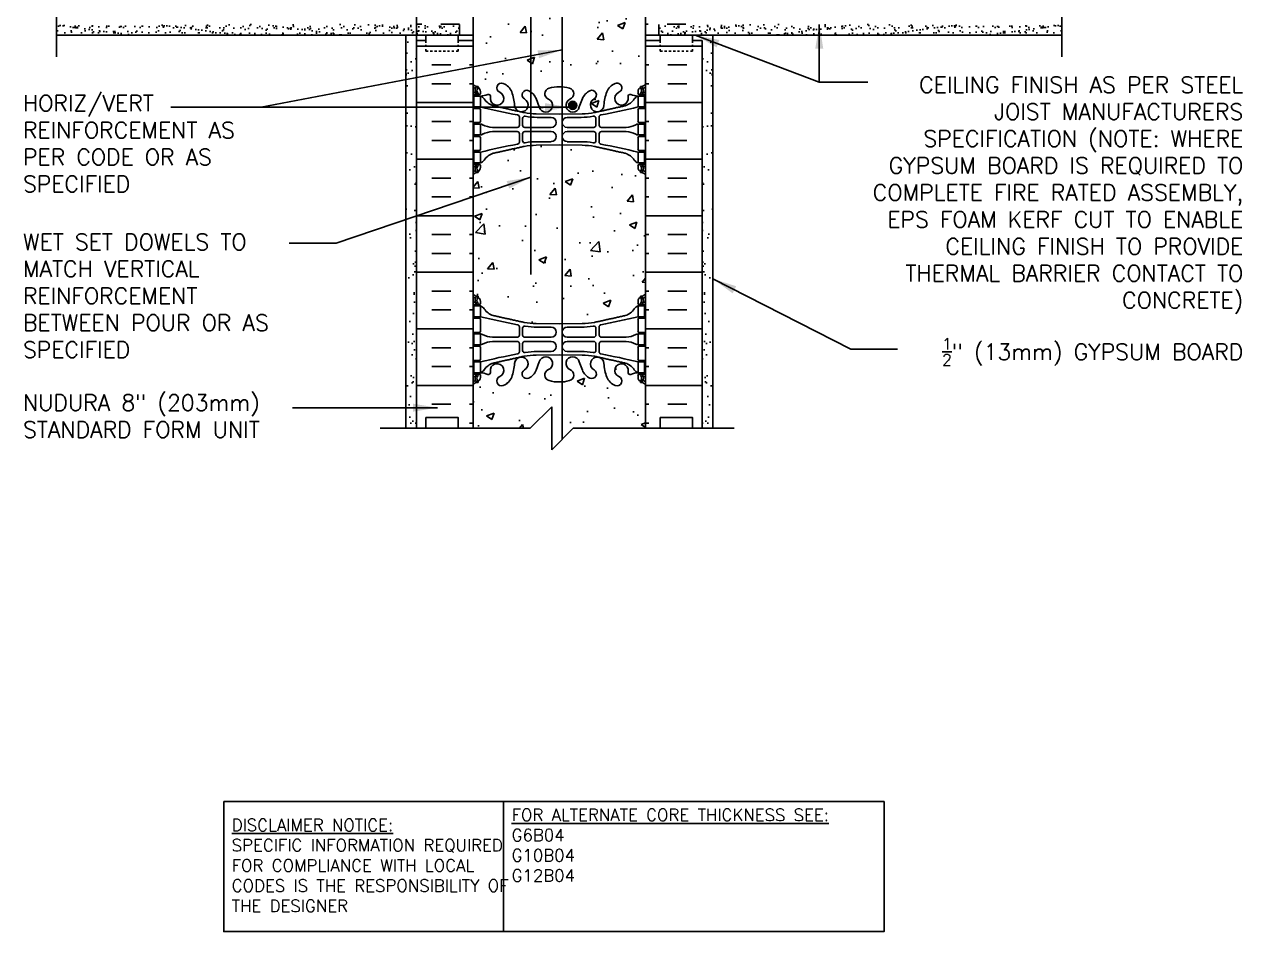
# Model space of a CAD drawing. Header units: inches. Extents: x 155.3 to 211.8, y 120.3 to 199.
# Drawn here: x 155.3 to 211.8, y 120.3 to 162.4 of the extents above; entities that cross this region are included whole.
import ezdxf

# ---------------------------------------------------------------- set-up
doc = ezdxf.new("R2010")
doc.units = ezdxf.units.IN
doc.header["$LTSCALE"] = 0.5
doc.header["$MEASUREMENT"] = 0
doc.linetypes.add('DASHED2', pattern=[0.375, 0.25, -0.125])
for name, color, linetype in [('HATCH', 12, 'Continuous'), ('line25', 2, 'Continuous'), ('LINE3', 3, 'Continuous'), ('LINE50', 5, 'Continuous'), ('LINE9', 9, 'Continuous'), ('TEXT', 4, 'Continuous'), ('Web_Edge', 9, 'Continuous')]:
    doc.layers.add(name, color=color, linetype=linetype)
doc.styles.add('DIM', font='romans.shx', dxfattribs={"width": 0.7})
doc.styles.add('ROMANS', font='romans.shx', dxfattribs={"height": 0.75})
doc.styles.get("Standard").update_dxf_attribs({"font": 'romans.shx', "height": 0.75})
doc.dimstyles.new('ext_12', dxfattribs={"dimscale": 12, "dimtxt": 0.075, "dimasz": 0.09375, "dimexe": 0.09375, "dimexo": 0.0625, "dimgap": 0.0625, "dimtad": 1, "dimdec": 1, "dimzin": 2, "dimdsep": 46, "dimlunit": 4, "dimtxsty": 'DIM', "dimcen": 0.09, "dimdle": 0.09375, "dimclrt": 4, "dimadec": 0, "dimazin": 0, "dimtfac": 1, "dimtdec": 1, "dimtmove": 2, "dimatfit": 3, "dimfxl": 1, "dimfrac": 2, "dimtolj": 1, "dimtzin": 0, "dimarcsym": 0})

msp = doc.modelspace()

# ---------------------------------------------------------------- hatches: boundary and pattern name
at = {"layer": 'HATCH'}
h = msp.add_hatch(dxfattribs=at)
h.set_pattern_fill('AR-CONC', color=256, scale=0.5)
h.set_pattern_definition([(50, (0, 0), (3.5863, -0.31376), [0.375, -4.125]), (355, (0, 0), (-0.693757, 3.76096), [0.3, -3.3]), (100.4514, (0.299, -0.026), (2.892544, 3.4472), [0.3187, -3.50571]), (46.1842, (0, 1), (5.33621, -0.8276), [0.5625, -6.1875]), (96.6356, (0.4447, 0.931), (4.67331, 4.87059), [0.47805, -5.25857]), (351.1842, (0, 1), (4.67331, 4.87059), [0.45, -4.95]), (21, (0.5, 0.75), (2.984535, -2.013094), [0.375, -4.125]), (326, (0.5, 0.75), (1.216577, 3.62575), [0.3, -3.3]), (71.4514, (0.7487, 0.5822), (4.20111, 1.612656), [0.3187, -3.50571]), (37.5, (0, 0), (0.060799, 1.664469), [0, -3.26, 0, -3.35, 0, -3.3125]), (7.5, (0, 0), (1.315348, 1.972059), [0, -1.91, 0, -3.185, 0, -1.2625]), (327.5, (-1.115, 0), (2.669112, -0.1127744), [0, -1.25, 0, -3.9, 0, -5.175]), (317.5, (-1.615, 0), (2.91593, 0.500525), [0, -1.625, 0, -2.59, 0, -3.675])])
h.paths.add_polyline_path([(195.889, 178.83), (196.197, 179.138), (164.036, 179.138), (164.344, 178.83), (164.344, 176.388), (176.117, 176.388, -0.687495), (176.259, 176.374, -0.520567), (176.684, 176.374, -0.520567), (177.069, 176.374, -0.520567), (177.428, 176.374, -0.520567), (177.999, 176.374, -0.520567), (178.371, 176.374, -0.520567), (178.878, 176.374, -0.520567), (179.37, 176.374, -0.520567), (179.848, 176.374, -0.520567), (180.353, 176.374, -0.520567), (180.619, 176.374, -0.520567), (181.086, 176.374, -0.520567), (181.604, 176.374, -0.520567), (181.923, 176.374, -0.360961), (182.489, 176.374, -0.306582), (183.142, 176.374, -0.380387), (183.667, 176.374, -0.391281), (184.115, 176.388), (195.889, 176.388)])
edge = h.paths.add_edge_path()
edge.add_line((163.344, 179.138), (156.784, 179.138))
edge.add_line((156.784, 179.138), (156.784, 177.161))
edge.add_spline(control_points=[(156.784, 177.161), (157.836, 177.724), (159.989, 178.878), (162.209, 177.839), (163.344, 177.308)], knot_values=[0, 0, 0, 0, 3.379125, 6.918479, 6.918479, 6.918479, 6.918479], degree=3, periodic=0)
edge.add_line((163.344, 177.308), (163.344, 179.138))
h.paths.add_polyline_path([(183.617, 175.838), (183.717, 175.838, -0.327813), (183.752, 175.886), (183.752, 175.993), (184.117, 175.993), (184.117, 176.386, 0.39352), (183.667, 176.374, 0.380387), (183.142, 176.374, 0.306582), (182.489, 176.374, 0.360961), (181.923, 176.374, 0.520567), (181.604, 176.374, 0.520567), (181.086, 176.374, 0.520567), (180.619, 176.374, 0.520567), (180.353, 176.374, 0.520567), (179.848, 176.374, 0.520567), (179.37, 176.374, 0.520567), (178.878, 176.374, 0.520567), (178.371, 176.374, 0.520567), (177.999, 176.374, 0.520567), (177.428, 176.374, 0.520567), (177.069, 176.374, 0.520567), (176.684, 176.374, 0.520567), (176.259, 176.374, 0.687495), (176.117, 176.388), (176.117, 175.993), (176.482, 175.993), (176.482, 175.886, -0.327813), (176.517, 175.838), (176.617, 175.838), (176.617, 175.277, 0.390098), (176.892, 174.978), (180.1, 174.794, 0.020761), (180.117, 174.793, 0.020761), (180.133, 174.794), (183.342, 174.978, 0.390098), (183.617, 175.277)])
h.paths.add_polyline_path([(179.917, 174.4), (179.917, 174.435, 0.390098), (179.733, 174.635), (176.942, 174.784, 0.438748), (176.617, 174.485), (176.617, 174.351, 0.438748), (176.942, 174.052), (179.733, 174.201, 0.390098)])
h.paths.add_polyline_path([(183.617, 174.485, 0.438748), (183.292, 174.784), (180.5, 174.635, 0.390098), (180.317, 174.435), (180.317, 174.4, 0.390098), (180.5, 174.201), (183.292, 174.052, 0.438748), (183.617, 174.351)])
h.paths.add_polyline_path([(183.752, 172.093), (184.117, 172.093), (184.117, 172.843), (183.752, 172.843), (183.752, 172.95, -0.327813), (183.717, 172.998), (183.617, 172.998), (183.617, 173.559, 0.390098), (183.342, 173.858), (180.133, 174.041, 0.020761), (180.117, 174.042, 0.020761), (180.1, 174.041), (176.892, 173.858, 0.390098), (176.617, 173.559), (176.617, 172.998), (176.517, 172.998, -0.327813), (176.482, 172.95), (176.482, 172.843), (176.117, 172.843), (176.117, 172.093), (176.482, 172.093), (176.482, 171.309, -0.385423), (176.527, 171.259), (176.527, 171.229), (176.627, 171.229), (176.627, 169.628, -0.380397), (176.92, 169.332, 2.087231), (177.354, 169.557, -1), (177.517, 169.966, -0.21345), (177.909, 169.577, -0.068226), (178.045, 168.949, 1.753171), (178.496, 169.245, -0.940793), (178.699, 169.629, -0.173075), (179.045, 169.262), (179.188, 168.875, 1.612474), (179.62, 169.235, -0.734872), (179.643, 169.746, -0.068475), (180.117, 169.808, -0.068475), (180.591, 169.746, -0.734872), (180.614, 169.235, 1.612474), (181.046, 168.875), (181.188, 169.262, -0.173075), (181.534, 169.629, -0.940793), (181.738, 169.245, 1.753171), (182.189, 168.949, -0.068226), (182.324, 169.577, -0.21345), (182.716, 169.966, -1), (182.88, 169.557, 2.087231), (183.314, 169.332, -0.380392), (183.607, 169.628), (183.607, 171.229), (183.707, 171.229), (183.707, 171.259, -0.385423), (183.752, 171.309)])
h.paths.add_polyline_path([(180.04, 168.072, 0.225652), (179.665, 168.447), (177.002, 168.447, 0.225652), (176.627, 168.072), (176.627, 167.231, 0.225652), (177.002, 166.856), (179.665, 166.856, 0.225652), (180.04, 167.231)])
h.paths.add_polyline_path([(179.665, 166.665), (177.002, 166.665, 0.225652), (176.627, 166.29), (176.627, 165.45, 0.225652), (177.002, 165.075), (179.665, 165.075, 0.225652), (180.04, 165.45), (180.04, 166.29, 0.225652)])
h.paths.add_polyline_path([(183.607, 166.29, 0.225652), (183.232, 166.665), (180.568, 166.665, 0.225652), (180.193, 166.29), (180.193, 165.45, 0.225652), (180.568, 165.075), (183.232, 165.075, 0.225652), (183.607, 165.45)])
h.paths.add_polyline_path([(184.117, 162.958), (183.487, 162.958), (183.487, 163.07), (183.607, 163.27), (183.607, 164.739, 0.268138), (183.446, 164.887), (176.788, 164.887, 0.268156), (176.627, 164.739), (176.627, 163.27), (176.747, 163.07), (176.747, 162.958), (176.117, 162.958), (176.117, 161.638), (176.117, 159.603, 0.088416), (176.263, 159.506), (176.353, 159.506), (176.353, 159.464, -0.249069), (176.463, 159.257), (176.463, 159.19, -0.414214), (176.4, 159.127), (176.353, 159.127), (176.353, 159.057), (176.458, 159.057, 0.085348), (176.787, 159.133, -0.669601), (176.92, 159.012, 2.087231), (177.354, 159.237, -1), (177.517, 159.646, -0.21345), (177.909, 159.257, -0.069923), (178.046, 158.613, 1.629604), (178.517, 158.914, -1.059167), (178.723, 159.296, -0.16372), (179.045, 158.942), (179.188, 158.555, 1.612474), (179.62, 158.915, -0.734872), (179.643, 159.426, -0.068475), (180.117, 159.488, -0.068475), (180.591, 159.426, -0.734872), (180.614, 158.915, 1.612474), (181.046, 158.555), (181.188, 158.942, -0.16372), (181.51, 159.296, -1.059167), (181.716, 158.914, 1.629604), (182.187, 158.613, -0.069923), (182.324, 159.257, -0.21345), (182.716, 159.646, -1), (182.88, 159.237, 2.087231), (183.314, 159.012, -0.669601), (183.446, 159.133, 0.085348), (183.776, 159.057), (183.881, 159.057), (183.881, 159.127), (183.833, 159.127, -0.414214), (183.771, 159.19), (183.771, 159.257, -0.249069), (183.881, 159.464), (183.881, 159.506), (183.971, 159.506, 0.088416), (184.117, 159.603), (184.117, 161.638)])
h.paths.add_polyline_path([(184.117, 145.672, 0.088416), (183.971, 145.77), (183.881, 145.77), (183.881, 145.811, -0.249069), (183.771, 146.018), (183.771, 146.086, -0.414214), (183.833, 146.148), (183.881, 146.148), (183.881, 146.218), (183.776, 146.218, 0.087457), (183.439, 146.14, -0.638777), (183.314, 146.263, 2.087231), (182.88, 146.038, -1), (182.716, 145.63, -0.21345), (182.324, 146.019, -0.068226), (182.189, 146.647, 1.753171), (181.738, 146.35, -0.940793), (181.534, 145.967, -0.173075), (181.188, 146.334), (181.046, 146.72, 1.612474), (180.614, 146.361, -0.734872), (180.591, 145.85, -0.068475), (180.117, 145.788, -0.068475), (179.643, 145.85, -0.734872), (179.62, 146.361, 1.612474), (179.188, 146.72), (179.045, 146.334, -0.173075), (178.699, 145.967, -0.940793), (178.496, 146.35, 1.753171), (178.045, 146.647, -0.068226), (177.909, 146.019, -0.21345), (177.517, 145.63, -1), (177.354, 146.038, 2.087231), (176.92, 146.263, -0.638777), (176.795, 146.14, 0.087457), (176.458, 146.218), (176.353, 146.218), (176.353, 146.148), (176.4, 146.148, -0.414214), (176.463, 146.086), (176.463, 146.018, -0.249069), (176.353, 145.811), (176.353, 145.77), (176.263, 145.77, 0.088416), (176.117, 145.672), (176.117, 143.638), (178.766, 143.638), (179.766, 144.638), (179.766, 143.638), (179.766, 142.638), (180.766, 143.638), (184.117, 143.638)])
edge = h.paths.add_edge_path()
edge.add_line((203.449, 179.138), (196.889, 179.138))
edge.add_line((196.889, 179.138), (196.889, 177.308))
edge.add_spline(control_points=[(196.889, 177.308), (198.025, 177.839), (200.244, 178.878), (202.398, 177.724), (203.449, 177.161)], knot_values=[0, 0, 0, 0, 3.539354, 6.918479, 6.918479, 6.918479, 6.918479], degree=3, periodic=0)
edge.add_line((203.449, 177.161), (203.449, 179.138))
h = msp.add_hatch(dxfattribs=at)
h.set_pattern_fill('INSUL', color=256, scale=7, style=0)
h.set_pattern_definition([(0, (185.1158, 172.0275), (0, 2.625), []), (0, (185.1158, 172.9025), (0, 2.625), [0.875, -0.875]), (0, (185.1158, 173.7775), (0, 2.625), [0.875, -0.875])])
h.paths.add_polyline_path([(186.742, 176.388), (184.117, 176.388), (184.117, 162.388), (186.742, 162.388)])
h.paths.add_polyline_path([(176.117, 176.388), (173.492, 176.388), (173.492, 161.638), (173.929, 161.638), (173.929, 162.138), (175.429, 162.138), (175.429, 161.638), (176.117, 161.638)])
h = msp.add_hatch(dxfattribs=at)
h.set_pattern_fill('AR-SAND', color=256, scale=0.25, style=0)
h.set_pattern_definition([(142.5, (237.8137, 68.8309), (0.0157483, 0.481706), [0, -0.38, 0, -0.425, 0, -0.40625]), (172.5, (237.8137, 68.8309), (-0.4424442, 0.7055365), [0, -0.205, 0, -0.3425, 0, -0.13125]), (212.5, (238.1212, 68.8309), (-0.7785355, 0.0014148), [0, -0.125, 0, -0.45, 0, -0.5875]), (222.5, (238.1212, 68.8309), (-0.7515317, 0.219419), [0, -0.0625, 0, -0.295, 0, -0.3375])])
h.paths.add_polyline_path([(156.784, 161.888), (156.784, 162.388), (175.492, 162.388), (175.492, 161.888)])
h = msp.add_hatch(dxfattribs=at)
h.set_pattern_fill('AR-SAND', color=256, scale=0.25, style=0)
h.set_pattern_definition([(37.5, (122.4198, 68.8309), (-0.0157483, 0.481706), [0, -0.38, 0, -0.425, 0, -0.40625]), (7.5, (122.4198, 68.8309), (0.4424442, 0.7055365), [0, -0.205, 0, -0.3425, 0, -0.13125]), (327.5, (122.1123, 68.8309), (0.7785355, 0.0014148), [0, -0.125, 0, -0.45, 0, -0.5875]), (317.5, (122.1123, 68.8309), (0.7515317, 0.219419), [0, -0.0625, 0, -0.295, 0, -0.3375])])
h.paths.add_polyline_path([(203.449, 161.888), (203.449, 162.388), (184.742, 162.388), (184.742, 161.888)])
h = msp.add_hatch(dxfattribs=at)
h.set_pattern_fill('AR-SAND', color=256, scale=0.5, style=0)
h.set_pattern_definition([(142.5, (292.60115, -18.5853), (0.0314967, 0.963412), [0, -0.76, 0, -0.85, 0, -0.8125]), (172.5, (292.6011, -18.5853), (-0.884888, 1.411073), [0, -0.41, 0, -0.685, 0, -0.2625]), (212.5, (293.21615, -18.5853), (-1.557071, 0.0028295), [0, -0.25, 0, -0.9, 0, -1.175]), (222.5, (293.2161, -18.5853), (-1.503063, 0.438838), [0, -0.125, 0, -0.59, 0, -0.675])])
h.paths.add_polyline_path([(173.492, 159.103), (172.992, 158.154), (172.992, 161.888), (173.492, 161.888)])
h.paths.add_polyline_path([(173.492, 143.638), (172.992, 143.638), (172.992, 158.154), (173.492, 159.103)])
h = msp.add_hatch(dxfattribs=at)
h.set_pattern_fill('INSUL', color=256, scale=7, style=0)
h.set_pattern_definition([(0, (-2750.0448, -253.3717), (0, 2.625), []), (0, (-2750.0448, -252.4967), (0, 2.625), [0.875, -0.875]), (0, (-2750.0448, -251.6217), (0, 2.625), [0.875, -0.875])])
h.paths.add_polyline_path([(175.429, 144.138), (175.429, 143.638), (176.117, 143.638), (176.117, 161.638), (175.429, 161.638), (175.429, 162.138), (173.929, 162.138), (173.929, 161.638), (173.492, 161.638), (173.492, 143.638), (173.929, 143.638), (173.929, 144.138)])
h = msp.add_hatch(dxfattribs=at)
h.set_pattern_fill('INSUL', color=256, scale=7, style=0)
h.set_pattern_definition([(180, (3110.2783, -253.3717), (0, 2.625), []), (180, (3110.2783, -252.4967), (0, 2.625), [0.875, -0.875]), (180, (3110.2783, -251.6217), (0, 2.625), [0.875, -0.875])])
h.paths.add_polyline_path([(184.804, 143.638), (184.804, 144.138), (186.304, 144.138), (186.304, 143.638), (186.742, 143.638), (186.742, 161.638), (186.304, 161.638), (186.304, 162.138), (184.804, 162.138), (184.804, 161.638), (184.117, 161.638), (184.117, 143.638)])
h = msp.add_hatch(dxfattribs=at)
h.set_pattern_fill('AR-SAND', color=256, scale=0.5, style=0)
h.set_pattern_definition([(37.5, (67.63234, -18.5853), (-0.0314967, 0.963412), [0, -0.76, 0, -0.85, 0, -0.8125]), (7.5, (67.6323, -18.5853), (0.884888, 1.411073), [0, -0.41, 0, -0.685, 0, -0.2625]), (327.5, (67.01734, -18.5853), (1.557071, 0.0028295), [0, -0.25, 0, -0.9, 0, -1.175]), (317.5, (67.0173, -18.5853), (1.503063, 0.438838), [0, -0.125, 0, -0.59, 0, -0.675])])
h.paths.add_polyline_path([(186.742, 159.103), (187.242, 158.154), (187.242, 161.888), (186.742, 161.888)])
h.paths.add_polyline_path([(186.742, 143.638), (187.242, 143.638), (187.242, 158.154), (186.742, 159.103)])
h = msp.add_hatch(dxfattribs=at)
h.set_pattern_fill('AR-CONC', color=256, scale=0.5)
edge = h.paths.add_edge_path()
edge.add_arc((183.771, 155.05), 0.5, 46.2109, 66.4218)
edge.add_line((183.971, 155.508), (183.881, 155.508))
edge.add_line((183.881, 155.508), (183.881, 155.55))
edge.add_arc((184.021, 155.757), 0.25, 180, 235.9442, ccw=False)
edge.add_line((183.771, 155.757), (183.771, 155.825))
edge.add_arc((183.833, 155.825), 0.0625, 90, 180, ccw=False)
edge.add_line((183.833, 155.887), (183.881, 155.887))
edge.add_line((183.881, 155.887), (183.881, 155.957))
edge.add_line((183.881, 155.957), (183.776, 155.957))
edge.add_arc((183.898, 156.3), 0.364, 214.9775, 250.3387, ccw=False)
edge.add_arc((182.975, 155.689), 0.743, 32.7919, 73.8107)
edge.add_spline(control_points=[(183.182, 156.403), (181.745, 156.723)], knot_values=[0, 0, 1, 1], degree=1, periodic=0)
edge.add_arc((181.189, 153.791), 2.984, 79.2546, 90.0995)
edge.add_line((181.183, 156.775), (180.117, 156.791))
edge.add_line((180.117, 156.791), (179.05, 156.775))
edge.add_arc((179.045, 153.791), 2.984, 89.9005, 100.7454)
edge.add_spline(control_points=[(178.489, 156.723), (177.051, 156.403)], knot_values=[0, 0, 1, 1], degree=1, periodic=0)
edge.add_arc((177.258, 155.689), 0.743, 106.1893, 147.2081)
edge.add_arc((176.335, 156.3), 0.364, 289.6613, 325.0225, ccw=False)
edge.add_line((176.458, 155.957), (176.353, 155.957))
edge.add_line((176.353, 155.957), (176.353, 155.887))
edge.add_line((176.353, 155.887), (176.4, 155.887))
edge.add_arc((176.4, 155.825), 0.0625, 0, 90, ccw=False)
edge.add_line((176.463, 155.825), (176.463, 155.757))
edge.add_arc((176.213, 155.757), 0.25, 304.0558, 360, ccw=False)
edge.add_line((176.353, 155.55), (176.353, 155.508))
edge.add_line((176.353, 155.508), (176.263, 155.508))
edge.add_arc((176.463, 155.05), 0.5, 113.5782, 133.7891)
edge.add_line((176.117, 155.411), (176.117, 149.865))
edge.add_arc((176.463, 150.225), 0.5, 226.2109, 246.4218)
edge.add_line((176.263, 149.767), (176.353, 149.767))
edge.add_line((176.353, 149.767), (176.353, 149.725))
edge.add_arc((176.213, 149.518), 0.25, 0, 55.9442, ccw=False)
edge.add_line((176.463, 149.518), (176.463, 149.451))
edge.add_arc((176.4, 149.451), 0.0625, -90, 0, ccw=False)
edge.add_line((176.4, 149.388), (176.353, 149.388))
edge.add_line((176.353, 149.388), (176.353, 149.318))
edge.add_line((176.353, 149.318), (176.458, 149.318))
edge.add_arc((176.335, 148.976), 0.364, 34.9775, 70.3387, ccw=False)
edge.add_arc((177.258, 149.587), 0.743, 212.7919, 253.8107)
edge.add_spline(control_points=[(177.051, 148.873), (178.489, 148.553)], knot_values=[0, 0, 1, 1], degree=1, periodic=0)
edge.add_arc((179.045, 151.484), 2.984, 259.2546, 270.0995)
edge.add_line((179.05, 148.5), (180.117, 148.484))
edge.add_line((180.117, 148.484), (181.183, 148.5))
edge.add_arc((181.189, 151.484), 2.984, 269.9005, 280.7454)
edge.add_spline(control_points=[(181.745, 148.553), (183.182, 148.873)], knot_values=[0, 0, 1, 1], degree=1, periodic=0)
edge.add_arc((182.975, 149.587), 0.743, 286.1893, 327.2081)
edge.add_arc((183.898, 148.976), 0.364, 109.6613, 145.0225, ccw=False)
edge.add_line((183.776, 149.318), (183.881, 149.318))
edge.add_line((183.881, 149.318), (183.881, 149.388))
edge.add_line((183.881, 149.388), (183.833, 149.388))
edge.add_arc((183.833, 149.451), 0.0625, 180, 270, ccw=False)
edge.add_line((183.771, 149.451), (183.771, 149.518))
edge.add_arc((184.021, 149.518), 0.25, 124.0558, 180, ccw=False)
edge.add_line((183.881, 149.725), (183.881, 149.767))
edge.add_line((183.881, 149.767), (183.971, 149.767))
edge.add_arc((183.771, 150.225), 0.5, 293.5782, 313.7891)
edge.add_line((184.117, 149.865), (184.117, 155.411))
at = {"layer": 'LINE3'}
h = msp.add_hatch(color=256, dxfattribs=at)
h.paths.add_polyline_path([(180.925, 158.662, 0.831395), (180.556, 158.662)])
h.paths.add_polyline_path([(180.928, 158.628, 0.045935), (180.925, 158.662), (180.556, 158.662, 0.045935), (180.553, 158.628, 1)])

# ---------------------------------------------------------------- linework, layer by layer
at = {"layer": 'line25'}
for p, q in [((176.117, 176.388), (176.117, 161.638)), ((184.117, 176.388), (184.117, 161.638)), ((175.492, 161.888), (175.492, 162.388)), ((184.742, 161.888), (184.742, 162.388)), ((176.117, 161.638), (176.117, 143.638)), ((184.117, 161.638), (184.117, 143.638))]:
    msp.add_line(p, q, dxfattribs=at)
at = {"layer": 'LINE3'}
for p, q in [((178.8, 177.638), (178.8, 150.778)), ((180.246, 174.97), (180.246, 143.117))]:
    msp.add_line(p, q, dxfattribs=at)
msp.add_circle((180.741, 158.628), 0.188, dxfattribs=at)
at = {"layer": 'LINE50'}
for p, q in [((173.492, 161.638), (173.492, 176.388)), ((173.929, 161.888), (173.929, 161.638)), ((175.429, 161.638), (175.429, 161.888)), ((184.804, 161.638), (184.804, 161.888)), ((186.304, 161.888), (186.304, 161.638)), ((173.492, 143.638), (173.492, 161.638)), ((173.929, 161.638), (173.492, 161.638)), ((176.117, 161.638), (175.429, 161.638)), ((184.117, 161.638), (184.804, 161.638)), ((186.304, 161.638), (186.742, 161.638)), ((186.742, 143.638), (186.742, 161.638))]:
    msp.add_line(p, q, dxfattribs=at)
for points in [[(173.492, 143.638), (173.929, 143.638), (173.929, 144.138), (175.429, 144.138), (175.429, 143.638), (176.117, 143.638)], [(176.117, 143.638), (175.429, 143.638), (175.429, 144.138), (173.929, 144.138), (173.929, 143.638), (173.492, 143.638)], [(186.742, 143.638), (186.304, 143.638), (186.304, 144.138), (184.804, 144.138), (184.804, 143.638), (184.117, 143.638)], [(184.117, 143.638), (184.804, 143.638), (184.804, 144.138), (186.304, 144.138), (186.304, 143.638), (186.742, 143.638)]]:
    msp.add_lwpolyline(points, dxfattribs=at)
at = {"layer": 'LINE9'}
for p, q in [((156.784, 171.973), (156.784, 160.888)), ((203.449, 171.973), (203.449, 160.888)), ((156.784, 161.888), (176.117, 161.888)), ((172.992, 143.638), (172.992, 161.888)), ((203.449, 161.888), (184.117, 161.888)), ((187.242, 143.638), (187.242, 161.888)), ((179.766, 144.638), (178.766, 143.638)), ((179.766, 143.638), (179.766, 144.638)), ((171.802, 143.638), (178.766, 143.638)), ((179.766, 143.638), (179.766, 142.638)), ((179.766, 142.638), (180.766, 143.638)), ((180.766, 143.638), (188.236, 143.638))]:
    msp.add_line(p, q, dxfattribs=at)
at = {"layer": 'LINE9', "linetype": 'DASHED2', "ltscale": 0.15}
for points in [[(175.429, 161.638), (175.429, 161.638), (175.429, 161.138), (173.929, 161.138), (173.929, 161.638), (173.929, 161.638)], [(175.429, 161.638), (175.429, 161.638), (175.429, 161.138), (173.929, 161.138), (173.929, 161.638), (173.929, 161.638)], [(184.804, 161.638), (184.804, 161.638), (184.804, 161.138), (186.304, 161.138), (186.304, 161.638), (186.304, 161.638)], [(184.804, 161.638), (184.804, 161.638), (184.804, 161.138), (186.304, 161.138), (186.304, 161.638), (186.304, 161.638)]]:
    msp.add_lwpolyline(points, dxfattribs=at)
at = {"layer": 'TEXT'}
msp.add_lwpolyline([(164.546, 126.314), (177.529, 126.314), (177.529, 120.276), (164.546, 120.276)], close=True, dxfattribs=at)
msp.add_lwpolyline([(177.529, 126.314), (195.19, 126.314), (195.19, 120.276), (177.529, 120.276)], dxfattribs=at)
at = {"layer": 'Web_Edge'}
for p, q in [((176.263, 159.506), (176.353, 159.506)), ((176.353, 159.506), (176.353, 159.464)), ((183.971, 159.506), (183.881, 159.506)), ((183.881, 159.506), (183.881, 159.464)), ((176.117, 159.227), (176.195, 159.227)), ((176.117, 159.127), (176.4, 159.127)), ((176.263, 159.127), (176.263, 159.057)), ((176.353, 159.127), (176.353, 159.057)), ((176.463, 159.257), (176.463, 159.19)), ((179.188, 158.555), (179.045, 158.942)), ((181.046, 158.555), (181.188, 158.942)), ((183.771, 159.257), (183.771, 159.19)), ((184.117, 159.127), (183.833, 159.127)), ((183.881, 159.127), (183.881, 159.057)), ((183.971, 159.127), (183.971, 159.057)), ((184.117, 159.227), (184.039, 159.227)), ((176.117, 158.487), (176.4, 158.487)), ((176.263, 158.557), (176.263, 158.487)), ((176.353, 158.557), (176.353, 158.487)), ((176.463, 158.425), (176.463, 157.89)), ((183.771, 158.425), (183.771, 157.89)), ((184.117, 158.487), (183.833, 158.487)), ((183.881, 158.557), (183.881, 158.487)), ((183.971, 158.557), (183.971, 158.487)), ((176.117, 157.827), (176.4, 157.827)), ((176.263, 157.827), (176.263, 157.757)), ((176.353, 157.827), (176.353, 157.757)), ((178.265, 158.087), (178.265, 157.703)), ((178.417, 158.025), (178.417, 157.703)), ((179.05, 158.239), (180.117, 158.223)), ((179.097, 158.071), (179.744, 158.071)), ((181.183, 158.239), (180.117, 158.223)), ((181.136, 158.071), (180.489, 158.071)), ((181.816, 158.025), (181.816, 157.703)), ((181.969, 158.087), (181.969, 157.703)), ((184.117, 157.827), (183.833, 157.827)), ((183.881, 157.827), (183.881, 157.757)), ((183.971, 157.827), (183.971, 157.757)), ((176.263, 157.187), (176.263, 157.257)), ((176.353, 157.187), (176.353, 157.257)), ((177.01, 157.602), (178.165, 157.603)), ((177.01, 157.413), (178.165, 157.412)), ((178.265, 156.927), (178.265, 157.312)), ((178.417, 156.989), (178.417, 157.312)), ((178.517, 157.603), (179.744, 157.603)), ((178.517, 157.412), (179.744, 157.412)), ((181.716, 157.603), (180.489, 157.603)), ((181.716, 157.412), (180.489, 157.412)), ((181.816, 156.989), (181.816, 157.312)), ((181.969, 156.927), (181.969, 157.312)), ((183.223, 157.602), (182.069, 157.603)), ((183.223, 157.413), (182.069, 157.412)), ((183.881, 157.187), (183.881, 157.257)), ((183.971, 157.187), (183.971, 157.257)), ((176.117, 157.187), (176.4, 157.187)), ((176.463, 156.59), (176.463, 157.125)), ((179.05, 156.775), (180.117, 156.791)), ((179.097, 156.943), (179.744, 156.943)), ((181.183, 156.775), (180.117, 156.791)), ((181.136, 156.943), (180.489, 156.943)), ((183.771, 156.59), (183.771, 157.125)), ((184.117, 157.187), (183.833, 157.187)), ((176.117, 156.527), (176.4, 156.527)), ((176.263, 156.457), (176.263, 156.527)), ((176.353, 156.457), (176.353, 156.527)), ((184.117, 156.527), (183.833, 156.527)), ((183.881, 156.457), (183.881, 156.527)), ((183.971, 156.457), (183.971, 156.527)), ((176.117, 155.887), (176.4, 155.887)), ((176.117, 155.787), (176.195, 155.787)), ((176.263, 155.887), (176.263, 155.957)), ((176.263, 155.508), (176.353, 155.508)), ((176.353, 155.887), (176.353, 155.957)), ((176.353, 155.508), (176.353, 155.55)), ((176.463, 155.757), (176.463, 155.825)), ((183.771, 155.757), (183.771, 155.825)), ((184.117, 155.887), (183.833, 155.887)), ((183.881, 155.887), (183.881, 155.957)), ((183.881, 155.508), (183.881, 155.55)), ((183.971, 155.508), (183.881, 155.508)), ((183.971, 155.887), (183.971, 155.957)), ((184.117, 155.787), (184.039, 155.787)), ((176.117, 149.488), (176.195, 149.488)), ((176.117, 149.388), (176.4, 149.388)), ((176.263, 149.767), (176.353, 149.767)), ((176.263, 149.388), (176.263, 149.318)), ((176.353, 149.767), (176.353, 149.725)), ((176.353, 149.388), (176.353, 149.318)), ((176.463, 149.518), (176.463, 149.451)), ((183.771, 149.518), (183.771, 149.451)), ((184.117, 149.388), (183.833, 149.388)), ((183.971, 149.767), (183.881, 149.767)), ((183.881, 149.767), (183.881, 149.725)), ((183.881, 149.388), (183.881, 149.318)), ((183.971, 149.388), (183.971, 149.318)), ((184.117, 149.488), (184.039, 149.488)), ((176.117, 148.748), (176.4, 148.748)), ((176.263, 148.818), (176.263, 148.748)), ((176.353, 148.818), (176.353, 148.748)), ((184.117, 148.748), (183.833, 148.748)), ((183.881, 148.818), (183.881, 148.748)), ((183.971, 148.818), (183.971, 148.748)), ((176.463, 148.686), (176.463, 148.151)), ((178.265, 148.348), (178.265, 147.964)), ((178.417, 148.286), (178.417, 147.964)), ((179.05, 148.5), (180.117, 148.484)), ((179.097, 148.332), (179.744, 148.332)), ((181.183, 148.5), (180.117, 148.484)), ((181.136, 148.332), (180.489, 148.332)), ((181.816, 148.286), (181.816, 147.964)), ((181.969, 148.348), (181.969, 147.964)), ((183.771, 148.686), (183.771, 148.151)), ((176.117, 148.088), (176.4, 148.088)), ((176.263, 148.088), (176.263, 148.018)), ((176.353, 148.088), (176.353, 148.018)), ((177.01, 147.863), (178.165, 147.864)), ((177.01, 147.674), (178.165, 147.673)), ((178.517, 147.864), (179.744, 147.864)), ((178.517, 147.673), (179.744, 147.673)), ((181.716, 147.864), (180.489, 147.864)), ((181.716, 147.673), (180.489, 147.673)), ((183.223, 147.863), (182.069, 147.864)), ((183.223, 147.674), (182.069, 147.673)), ((184.117, 148.088), (183.833, 148.088)), ((183.881, 148.088), (183.881, 148.018)), ((183.971, 148.088), (183.971, 148.018)), ((176.117, 147.448), (176.4, 147.448)), ((176.263, 147.448), (176.263, 147.518)), ((176.353, 147.448), (176.353, 147.518)), ((176.463, 146.851), (176.463, 147.386)), ((178.265, 147.188), (178.265, 147.573)), ((178.417, 147.25), (178.417, 147.573)), ((179.05, 147.037), (180.117, 147.052)), ((179.097, 147.204), (179.744, 147.204)), ((181.183, 147.037), (180.117, 147.052)), ((181.136, 147.204), (180.489, 147.204)), ((181.816, 147.25), (181.816, 147.573)), ((181.969, 147.188), (181.969, 147.573)), ((183.771, 146.851), (183.771, 147.386)), ((184.117, 147.448), (183.833, 147.448)), ((183.881, 147.448), (183.881, 147.518)), ((183.971, 147.448), (183.971, 147.518)), ((176.117, 146.788), (176.4, 146.788)), ((176.263, 146.718), (176.263, 146.788)), ((176.353, 146.718), (176.353, 146.788)), ((179.188, 146.72), (179.045, 146.334)), ((181.046, 146.72), (181.188, 146.334)), ((184.117, 146.788), (183.833, 146.788)), ((183.881, 146.718), (183.881, 146.788)), ((183.971, 146.718), (183.971, 146.788)), ((176.117, 146.148), (176.4, 146.148)), ((176.117, 146.048), (176.195, 146.048)), ((176.263, 146.148), (176.263, 146.218)), ((176.353, 146.148), (176.353, 146.218)), ((176.463, 146.018), (176.463, 146.086)), ((183.771, 146.018), (183.771, 146.086)), ((184.117, 146.148), (183.833, 146.148)), ((183.881, 146.148), (183.881, 146.218)), ((183.971, 146.148), (183.971, 146.218)), ((184.117, 146.048), (184.039, 146.048)), ((176.263, 145.77), (176.353, 145.77)), ((176.353, 145.77), (176.353, 145.811)), ((183.881, 145.77), (183.881, 145.811)), ((183.971, 145.77), (183.881, 145.77))]:
    msp.add_line(p, q, dxfattribs=at)
for points in [[(176.158, 158.557), (176.458, 158.557), (176.458, 159.057), (176.158, 159.057)], [(184.076, 158.557), (183.776, 158.557), (183.776, 159.057), (184.076, 159.057)], [(176.158, 156.457), (176.458, 156.457), (176.458, 155.957), (176.158, 155.957)], [(184.076, 156.457), (183.776, 156.457), (183.776, 155.957), (184.076, 155.957)], [(176.158, 148.818), (176.458, 148.818), (176.458, 149.318), (176.158, 149.318)], [(184.076, 148.818), (183.776, 148.818), (183.776, 149.318), (184.076, 149.318)], [(176.158, 146.718), (176.458, 146.718), (176.458, 146.218), (176.158, 146.218)], [(184.076, 146.718), (183.776, 146.718), (183.776, 146.218), (184.076, 146.218)]]:
    msp.add_lwpolyline(points, close=True, dxfattribs=at)
for points in [[(176.458, 157.507), (176.458, 157.757), (176.158, 157.757), (176.158, 157.507)], [(183.776, 157.507), (183.776, 157.757), (184.076, 157.757), (184.076, 157.507)], [(176.458, 157.507), (176.458, 157.257), (176.158, 157.257), (176.158, 157.507)], [(183.776, 157.507), (183.776, 157.257), (184.076, 157.257), (184.076, 157.507)], [(176.458, 147.768), (176.458, 148.018), (176.158, 148.018), (176.158, 147.768)], [(176.458, 147.768), (176.458, 147.518), (176.158, 147.518), (176.158, 147.768)], [(183.776, 147.768), (183.776, 148.018), (184.076, 148.018), (184.076, 147.768)], [(183.776, 147.768), (183.776, 147.518), (184.076, 147.518), (184.076, 147.768)]]:
    msp.add_lwpolyline(points, dxfattribs=at)
for centre, radius, start, end in [((176.463, 159.964), 0.5, 226.2109, 250.5288), ((176.463, 159.964), 0.6, 234.7832, 245.0748), ((176.456, 159.312), 0.25, 140.1145, 222.4609), ((176.299, 159.443), 0.045, 321.448, 139.1879), ((176.213, 159.257), 0.25, 0, 70.5288), ((177.435, 159.442), 0.22, 68.1963, 248.1963), ((177.278, 159.013), 0.677, 21.1239, 69.3197), ((180.105, 157.734), 1.754, 89.6229, 105.2918), ((180.128, 157.734), 1.754, 74.7082, 90.3771), ((182.955, 159.013), 0.677, 110.6803, 158.8761), ((182.798, 159.442), 0.22, 291.8037, 111.8037), ((184.021, 159.257), 0.25, 109.4712, 180), ((183.935, 159.443), 0.045, 40.8121, 218.552), ((183.771, 159.964), 0.5, 289.4712, 313.7891), ((183.777, 159.312), 0.25, 317.5391, 39.8855), ((183.771, 159.964), 0.6, 294.9252, 305.2168), ((176.195, 159.247), 0.0196, 269.4032, 15.4901), ((176.201, 159.401), 0.021, 343.464, 63.9957), ((176.305, 159.173), 0.045, 222.4609, 42.4609), ((176.456, 159.312), 0.16, 140.0001, 222.4609), ((176.4, 159.19), 0.0625, 270, 0), ((176.403, 160.053), 0.997, 273.1538, 293.1467), ((176.335, 158.715), 0.364, 34.9775, 70.3387), ((177.258, 159.326), 0.743, 212.7919, 253.8107), ((176.829, 159.045), 0.0968, 340.1551, 110.4331), ((177.227, 158.95), 0.314, 168.5886, 66.1916), ((175.687, 158.448), 2.365, 4.3895, 20.0015), ((178.358, 158.644), 0.314, 182.7357, 63.9348), ((178.609, 159.111), 0.217, 65.5264, 238.537), ((178.359, 158.641), 0.75, 23.6938, 62.9705), ((179.493, 158.628), 0.314, 193.4146, 66.1916), ((179.711, 159.167), 0.268, 104.7892, 250.0338), ((180.741, 158.628), 0.314, 113.8084, 346.5854), ((180.522, 159.167), 0.268, 289.9662, 75.2108), ((181.875, 158.641), 0.75, 117.0295, 156.3062), ((181.624, 159.111), 0.217, 301.463, 114.4736), ((181.875, 158.644), 0.314, 116.0652, 357.2643), ((184.546, 158.448), 2.365, 159.9985, 175.6105), ((183.006, 158.95), 0.314, 113.8084, 11.4114), ((182.975, 159.326), 0.743, 286.1893, 327.2081), ((183.405, 159.045), 0.0968, 69.5669, 199.8449), ((183.831, 160.053), 0.997, 246.8533, 266.8462), ((183.898, 158.715), 0.364, 109.6613, 145.0225), ((183.833, 159.19), 0.0625, 180, 270), ((183.928, 159.173), 0.045, 137.5391, 317.5391), ((183.777, 159.312), 0.16, 317.5391, 39.9999), ((184.033, 159.401), 0.021, 116.0043, 196.536), ((184.039, 159.247), 0.0196, 164.5099, 270.5968), ((176.4, 158.425), 0.0625, 0, 90), ((183.266, 185.978), 28.253, 256.0552, 259.6343), ((176.967, 185.978), 28.253, 280.3657, 283.9448), ((183.833, 158.425), 0.0625, 90, 180), ((176.4, 157.89), 0.0625, 270, 0), ((176.454, 157.539), 0.219, 60.4937, 88.92), ((178.165, 158.087), 0.1, 360, 79.6343), ((178.517, 158.025), 0.1, 79.2546, 180), ((179.045, 161.223), 2.984, 259.2546, 270.0995), ((179.092, 161.055), 2.984, 259.2546, 270.0995), ((179.744, 157.837), 0.234, 270, 90), ((180.489, 157.837), 0.234, 90, 270), ((181.141, 161.055), 2.984, 269.9005, 280.7454), ((181.189, 161.223), 2.984, 269.9005, 280.7454), ((181.716, 158.025), 0.1, 0, 100.7454), ((182.069, 158.087), 0.1, 100.3657, 180), ((183.78, 157.539), 0.219, 91.08, 119.5063), ((183.833, 157.89), 0.0625, 180, 270), ((176.454, 157.476), 0.219, 271.08, 299.5063), ((177.095, 158.758), 1.16, 242.5844, 265.8032), ((177.095, 156.256), 1.16, 94.1968, 117.4156), ((178.165, 157.703), 0.1, 270.0388, 360), ((178.165, 157.312), 0.1, 0, 89.9612), ((178.517, 157.703), 0.1, 180, 270), ((178.517, 157.312), 0.1, 90, 180), ((179.744, 157.178), 0.234, 270, 90), ((180.489, 157.178), 0.234, 90, 270), ((181.716, 157.703), 0.1, 270, 0), ((181.716, 157.312), 0.1, 0, 90), ((182.069, 157.703), 0.1, 180, 269.9612), ((182.069, 157.312), 0.1, 90.0388, 180), ((183.138, 158.758), 1.16, 274.1968, 297.4156), ((183.138, 156.256), 1.16, 62.5844, 85.8032), ((183.78, 157.476), 0.219, 240.4937, 268.92), ((176.4, 157.125), 0.0625, 0, 90), ((183.266, 129.037), 28.253, 100.3657, 103.9448), ((178.165, 156.927), 0.1, 280.3657, 0), ((178.517, 156.989), 0.1, 180, 280.7454), ((179.045, 153.791), 2.984, 89.9005, 100.7454), ((179.092, 153.959), 2.984, 89.9005, 100.7454), ((181.141, 153.959), 2.984, 79.2546, 90.0995), ((181.189, 153.791), 2.984, 79.2546, 90.0995), ((181.716, 156.989), 0.1, 259.2546, 0), ((182.069, 156.927), 0.1, 180, 259.6343), ((176.967, 129.037), 28.253, 76.0552, 79.6343), ((183.833, 157.125), 0.0625, 90, 180), ((176.4, 156.59), 0.0625, 270, 0), ((176.335, 156.3), 0.364, 289.6613, 325.0225), ((177.258, 155.689), 0.743, 106.1893, 147.2081), ((182.975, 155.689), 0.743, 32.7919, 73.8107), ((183.898, 156.3), 0.364, 214.9775, 250.3387), ((183.833, 156.59), 0.0625, 180, 270), ((176.463, 155.05), 0.6, 114.9252, 125.2168), ((176.463, 155.05), 0.5, 109.4712, 133.7891), ((176.195, 155.768), 0.0196, 344.5099, 90.5968), ((176.456, 155.703), 0.25, 137.5391, 219.8855), ((176.201, 155.613), 0.021, 296.0043, 16.536), ((176.299, 155.572), 0.045, 220.8121, 38.552), ((176.305, 155.841), 0.045, 317.5391, 137.5391), ((176.456, 155.703), 0.16, 137.5391, 219.9999), ((176.213, 155.757), 0.25, 289.4712, 360), ((176.4, 155.825), 0.0625, 360, 90), ((183.833, 155.825), 0.0625, 90, 180), ((184.021, 155.757), 0.25, 180, 250.5288), ((183.928, 155.841), 0.045, 42.4609, 222.4609), ((183.935, 155.572), 0.045, 141.448, 319.1879), ((183.777, 155.703), 0.16, 320.0001, 42.4609), ((183.771, 155.05), 0.5, 46.2109, 70.5288), ((183.777, 155.703), 0.25, 320.1145, 42.4609), ((184.033, 155.613), 0.021, 163.464, 243.9957), ((184.039, 155.768), 0.0196, 89.4032, 195.4901), ((183.771, 155.05), 0.6, 54.7832, 65.0748), ((176.463, 150.225), 0.5, 226.2109, 250.5288), ((183.771, 150.225), 0.5, 289.4712, 313.7891), ((176.463, 150.225), 0.6, 234.7832, 245.0748), ((176.195, 149.508), 0.0196, 269.4032, 15.4901), ((176.456, 149.573), 0.25, 140.1145, 222.4609), ((176.201, 149.662), 0.021, 343.464, 63.9957), ((176.299, 149.704), 0.045, 321.448, 139.1879), ((176.305, 149.435), 0.045, 222.4609, 42.4609), ((176.213, 149.518), 0.25, 0, 70.5288), ((176.456, 149.573), 0.16, 140.0001, 222.4609), ((176.4, 149.451), 0.0625, 270, 0), ((176.335, 148.976), 0.364, 34.9775, 70.3387), ((183.898, 148.976), 0.364, 109.6613, 145.0225), ((184.021, 149.518), 0.25, 109.4712, 180), ((183.833, 149.451), 0.0625, 180, 270), ((183.928, 149.435), 0.045, 137.5391, 317.5391), ((183.935, 149.704), 0.045, 40.8121, 218.552), ((183.777, 149.573), 0.16, 317.5391, 39.9999), ((183.777, 149.573), 0.25, 317.5391, 39.8855), ((184.033, 149.662), 0.021, 116.0043, 196.536), ((184.039, 149.508), 0.0196, 164.5099, 270.5968), ((183.771, 150.225), 0.6, 294.9252, 305.2168), ((176.4, 148.686), 0.0625, 0, 90), ((183.266, 176.239), 28.253, 256.0552, 259.6343), ((177.258, 149.587), 0.743, 212.7919, 253.8107), ((176.967, 176.239), 28.253, 280.3657, 283.9448), ((182.975, 149.587), 0.743, 286.1893, 327.2081), ((183.833, 148.686), 0.0625, 90, 180), ((176.4, 148.151), 0.0625, 270, 0), ((178.165, 148.348), 0.1, 360, 79.6343), ((178.517, 148.286), 0.1, 79.2546, 180), ((179.045, 151.484), 2.984, 259.2546, 270.0995), ((179.092, 151.316), 2.984, 259.2546, 270.0995), ((179.744, 148.098), 0.234, 270, 90), ((180.489, 148.098), 0.234, 90, 270), ((181.141, 151.316), 2.984, 269.9005, 280.7454), ((181.189, 151.484), 2.984, 269.9005, 280.7454), ((181.716, 148.286), 0.1, 0, 100.7454), ((182.069, 148.348), 0.1, 100.3657, 180), ((183.833, 148.151), 0.0625, 180, 270), ((176.454, 147.8), 0.219, 60.4937, 88.92), ((177.095, 149.02), 1.16, 242.5844, 265.8032), ((177.095, 146.517), 1.16, 94.1968, 117.4156), ((178.165, 147.964), 0.1, 270.0388, 360), ((178.165, 147.573), 0.1, 0, 89.9612), ((178.517, 147.964), 0.1, 180, 270), ((178.517, 147.573), 0.1, 90, 180), ((179.744, 147.439), 0.234, 270, 90), ((180.489, 147.439), 0.234, 90, 270), ((181.716, 147.964), 0.1, 270, 0), ((181.716, 147.573), 0.1, 0, 90), ((182.069, 147.964), 0.1, 180, 269.9612), ((182.069, 147.573), 0.1, 90.0388, 180), ((183.138, 149.02), 1.16, 274.1968, 297.4156), ((183.138, 146.517), 1.16, 62.5844, 85.8032), ((183.78, 147.8), 0.219, 91.08, 119.5063), ((176.4, 147.386), 0.0625, 0, 90), ((176.454, 147.737), 0.219, 271.08, 299.5063), ((183.266, 119.298), 28.253, 100.3657, 103.9448), ((178.165, 147.188), 0.1, 280.3657, 0), ((178.517, 147.25), 0.1, 180, 280.7454), ((179.045, 144.053), 2.984, 89.9005, 100.7454), ((179.092, 144.221), 2.984, 89.9005, 100.7454), ((181.141, 144.221), 2.984, 79.2546, 90.0995), ((181.189, 144.053), 2.984, 79.2546, 90.0995), ((181.716, 147.25), 0.1, 259.2546, 0), ((182.069, 147.188), 0.1, 180, 259.6343), ((176.967, 119.298), 28.253, 76.0552, 79.6343), ((183.78, 147.737), 0.219, 240.4937, 268.92), ((183.833, 147.386), 0.0625, 90, 180), ((176.4, 146.851), 0.0625, 270, 0), ((177.258, 145.95), 0.743, 106.1893, 147.2081), ((177.227, 146.325), 0.314, 293.8084, 191.4114), ((175.687, 146.828), 2.365, 339.9985, 355.6105), ((178.358, 146.632), 0.314, 296.0652, 177.2643), ((179.493, 146.648), 0.314, 293.8084, 166.5854), ((180.741, 146.648), 0.314, 13.4146, 246.1916), ((181.875, 146.632), 0.314, 2.7357, 243.9348), ((184.546, 146.828), 2.365, 184.3895, 200.0015), ((183.006, 146.325), 0.314, 348.5886, 246.1916), ((182.975, 145.95), 0.743, 32.7919, 73.8107), ((183.833, 146.851), 0.0625, 180, 270), ((176.195, 146.029), 0.0196, 344.5099, 90.5968), ((176.456, 145.964), 0.25, 137.5391, 219.8855), ((176.201, 145.874), 0.021, 296.0043, 16.536), ((176.305, 146.102), 0.045, 317.5391, 137.5391), ((176.456, 145.964), 0.16, 137.5391, 219.9999), ((176.213, 146.018), 0.25, 289.4712, 360), ((176.4, 146.086), 0.0625, 360, 90), ((176.335, 146.561), 0.364, 289.6613, 325.0225), ((176.403, 145.223), 0.997, 66.8533, 86.8462), ((176.829, 146.23), 0.0968, 249.5669, 19.8449), ((177.435, 145.834), 0.22, 111.8037, 291.8037), ((177.278, 146.263), 0.677, 290.6803, 338.8761), ((178.609, 146.165), 0.217, 121.463, 294.4736), ((178.359, 146.635), 0.75, 297.0295, 336.3062), ((179.711, 146.109), 0.268, 109.9662, 255.2108), ((180.522, 146.109), 0.268, 284.7892, 70.0338), ((181.875, 146.635), 0.75, 203.6938, 242.9705), ((181.624, 146.165), 0.217, 245.5264, 58.537), ((182.955, 146.263), 0.677, 201.1239, 249.3197), ((182.798, 145.834), 0.22, 248.1963, 68.1963), ((183.405, 146.23), 0.0968, 160.1551, 290.4331), ((183.831, 145.223), 0.997, 93.1538, 113.1467), ((183.898, 146.561), 0.364, 214.9775, 250.3387), ((183.833, 146.086), 0.0625, 90, 180), ((184.021, 146.018), 0.25, 180, 250.5288), ((183.928, 146.102), 0.045, 42.4609, 222.4609), ((183.777, 145.964), 0.16, 320.0001, 42.4609), ((183.777, 145.964), 0.25, 320.1145, 42.4609), ((184.033, 145.874), 0.021, 163.464, 243.9957), ((184.039, 146.029), 0.0196, 89.4032, 195.4901), ((176.463, 145.311), 0.6, 114.9252, 125.2168), ((176.463, 145.311), 0.5, 109.4712, 133.7891), ((176.299, 145.833), 0.045, 220.8121, 38.552), ((180.105, 147.542), 1.754, 254.7082, 270.3771), ((180.128, 147.542), 1.754, 269.6229, 285.2918), ((183.935, 145.833), 0.045, 141.448, 319.1879), ((183.771, 145.311), 0.5, 46.2109, 70.5288), ((183.771, 145.311), 0.6, 54.7832, 65.0748)]:
    msp.add_arc(centre, radius, start, end, dxfattribs=at)
for points in [[(177.051, 158.612), (178.489, 158.291)], [(183.182, 158.612), (181.745, 158.291)], [(177.051, 156.403), (178.489, 156.723)], [(183.182, 156.403), (181.745, 156.723)], [(177.051, 148.873), (178.489, 148.553)], [(183.182, 148.873), (181.745, 148.553)], [(177.051, 146.664), (178.489, 146.984)], [(183.182, 146.664), (181.745, 146.984)]]:
    msp.add_open_spline(points, degree=1, dxfattribs=at)

# ---------------------------------------------------------------- texts
at = {"layer": 'TEXT', "char_height": 0.75, "style": 'ROMANS'}
for s, insert, width, attachment_point in [('CEILING FINISH AS PER STEEL JOIST MANUFACTURERS SPECIFICATION (NOTE: WHERE GYPSUM BOARD IS REQUIRED TO COMPLETE FIRE RATED ASSEMBLY, EPS FOAM KERF CUT TO ENABLE CEILING FINISH TO PROVIDE THERMAL BARRIER CONTACT TO CONCRETE)', (211.865, 154.459), 19.5775, 6), ('HORIZ/VERT REINFORCEMENT AS PER CODE OR AS SPECIFIED', (155.226, 159.106), 12.44051, 1), ('\\A1;{\\C4;WET SET DOWELS TO MATCH VERTICAL REINFORCEMENT BETWEEN POUR OR AS SPECIFIED}', (155.226, 152.664), 12.44051, 1), ('\\A1;{\\H0.7x;\\S1/2;}" (13mm) GYPSUM BOARD', (211.865, 147.185), 19.5775, 6), ('NUDURA 8" (203mm) STANDARD FORM UNIT', (155.226, 145.203), 12.44051, 1)]:
    msp.add_mtext(s, dxfattribs=dict(at, insert=insert, width=width, attachment_point=attachment_point))
at = {"layer": 'TEXT', "char_height": 0.5625, "attachment_point": 4}
for s, insert, width in [('{\\LFOR ALTERNATE CORE THICKNESS SEE:\\P}G6B04\\PG10B04\\PG12B04', (177.905, 124.288), 23.33295), ('{\\LDISCLAIMER NOTICE:}\\PSPECIFIC INFORMATION REQUIRED FOR COMPLIANCE WITH LOCAL CODES IS THE RESPONSIBILITY OF THE DESIGNER', (164.913, 123.348), 14.00235)]:
    msp.add_mtext(s, dxfattribs=dict(at, insert=insert, width=width))

# ---------------------------------------------------------------- leaders
at = {"layer": 'TEXT'}
for points in [[(192.185, 162.388), (192.185, 159.709), (194.34, 159.709)], [(186.431, 161.888), (192.185, 159.709), (194.445, 159.709)], [(180.246, 161.207), (166.287, 158.545), (162.082, 158.545)], [(180.572, 158.545), (162.082, 158.545)], [(178.8, 155.3), (169.759, 152.236), (167.576, 152.236)], [(187.242, 150.579), (193.652, 147.315), (195.807, 147.315)], [(174.459, 144.596), (169.472, 144.596), (167.729, 144.596)]]:
    msp.add_leader(points, dimstyle='ext_12', override={"dimgap": 0.0625, "dimtad": 0}, dxfattribs=at)

doc.saveas('drawing.dxf')
